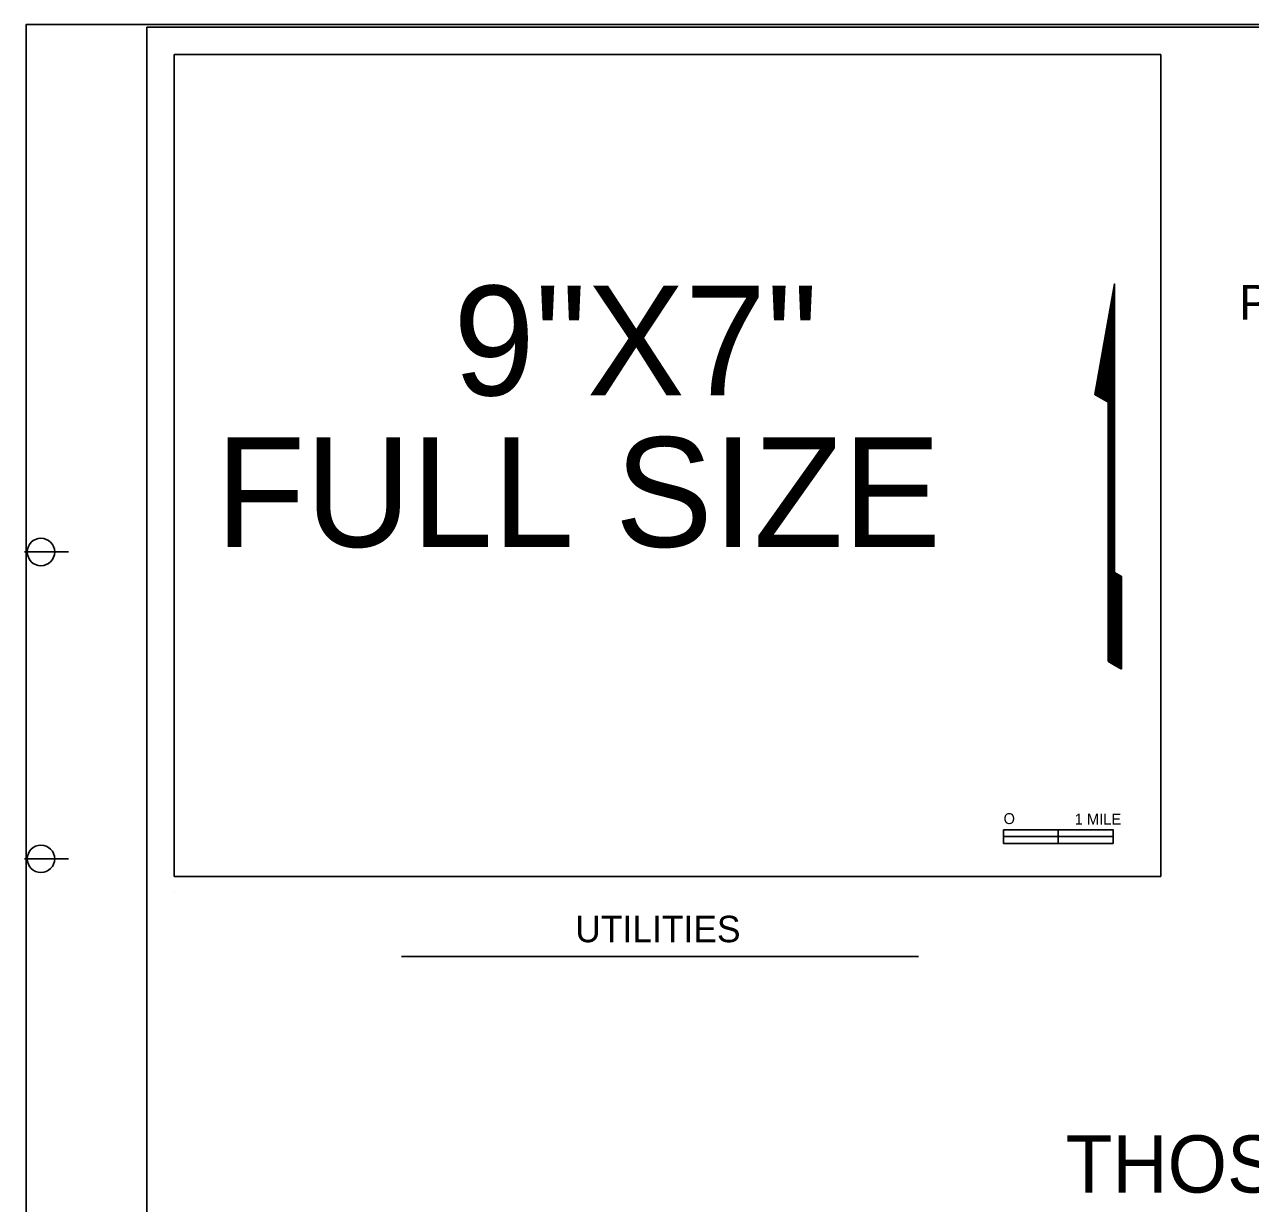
# Model space of a CAD drawing. Extents: x -2430 to 5747, y -3768 to 262.
# Drawn here: x 3366.908 to 3370.032, y -3764.79 to -3761.784 of the extents above; entities that cross this region are included whole.
import ezdxf

# ---------------------------------------------------------------- set-up
doc = ezdxf.new("R2010")
doc.units = 0
for name, color, linetype in [('BORDERS SHEET', 7, 'Continuous'), ('CLIP BOUNDARY', 7, 'Continuous'), ('PRINT BORDER', 7, 'Continuous'), ('STRUCTURES TEXT', 7, 'Continuous')]:
    doc.layers.add(name, color=color, linetype=linetype)

msp = doc.modelspace()

# ---------------------------------------------------------------- linework, layer by layer
at = {"layer": 'BORDERS SHEET'}
for p, q in [((3366.9121, -3761.7843), (3366.9121, -3761.7843)), ((3376.1724, -3761.7913), (3367.2194, -3761.7913)), ((3367.2194, -3761.7913), (3367.2194, -3761.7913)), ((3367.2194, -3761.7913), (3367.2194, -3767.5819)), ((3369.8039, -3761.8611), (3367.2893, -3761.8611)), ((3367.2893, -3761.8611), (3367.2893, -3763.9566)), ((3369.8039, -3761.8611), (3369.8039, -3763.9566)), ((3367.0198, -3763.1289), (3366.908, -3763.1289)), ((3367.0198, -3763.9113), (3366.908, -3763.9113)), ((3369.8039, -3763.9566), (3367.2893, -3763.9566)), ((3367.2893, -3763.9951), (3367.2893, -3763.9951)), ((3367.8685, -3764.1598), (3369.1864, -3764.1598))]:
    msp.add_line(p, q, dxfattribs=at)
for points in [[(3369.6697, -3763.4077), (3369.6697, -3762.7473), (3369.636, -3762.7278), (3369.686, -3762.4455), (3369.686, -3763.1811), (3369.7035, -3763.1912), (3369.7035, -3763.4271), (3369.6706, -3763.4081), (3369.6706, -3762.7468), (3369.6369, -3762.7274), (3369.6851, -3762.4547), (3369.6851, -3763.1815), (3369.7027, -3763.1917), (3369.7027, -3763.4266), (3369.6714, -3763.4086), (3369.6714, -3762.7464), (3369.6378, -3762.727), (3369.6843, -3762.464), (3369.6843, -3763.1821), (3369.7018, -3763.1922), (3369.7018, -3763.4262), (3369.6722, -3763.409), (3369.6722, -3762.7459), (3369.6388, -3762.7266), (3369.6835, -3762.4731), (3369.6835, -3763.1825), (3369.701, -3763.1926), (3369.701, -3763.4257), (3369.673, -3763.4095), (3369.673, -3762.7455), (3369.6396, -3762.7261), (3369.6828, -3762.4824), (3369.6828, -3763.183), (3369.7003, -3763.1931), (3369.7003, -3763.4253), (3369.6739, -3763.41), (3369.6739, -3762.7449), (3369.6405, -3762.7258), (3369.6819, -3762.4916), (3369.6819, -3763.1835), (3369.6994, -3763.1935), (3369.6994, -3763.4248), (3369.6746, -3763.4105), (3369.6746, -3762.7445), (3369.6413, -3762.7253), (3369.6811, -3762.5008), (3369.6811, -3763.1839), (3369.6986, -3763.194), (3369.6986, -3763.4244), (3369.6754, -3763.4109), (3369.6754, -3762.744), (3369.6422, -3762.7249), (3369.6803, -3762.5101), (3369.6803, -3763.1844), (3369.6978, -3763.1945), (3369.6978, -3763.4239), (3369.6763, -3763.4113), (3369.6763, -3762.7435), (3369.6433, -3762.7245), (3369.6795, -3762.5192), (3369.6795, -3763.1848), (3369.6971, -3763.195), (3369.6971, -3763.4234), (3369.6771, -3763.4119), (3369.6771, -3762.7431), (3369.6441, -3762.724), (3369.6786, -3762.5285), (3369.6786, -3763.1853), (3369.6961, -3763.1955), (3369.6961, -3763.4229), (3369.6778, -3763.4123), (3369.6778, -3762.7426), (3369.645, -3762.7237), (3369.6778, -3762.5377), (3369.6778, -3762.7426), (3369.6457, -3762.7241), (3369.6771, -3762.5469), (3369.6771, -3762.7422), (3369.6465, -3762.7245), (3369.6763, -3762.5562), (3369.6763, -3762.7417), (3369.6472, -3762.7249), (3369.6754, -3762.5653), (3369.6754, -3762.7413), (3369.6479, -3762.7254), (3369.6746, -3762.5745), (3369.6746, -3762.7408), (3369.6487, -3762.7259), (3369.6739, -3762.5838), (3369.6739, -3762.7402), (3369.6495, -3762.7262), (3369.673, -3762.5929), (3369.673, -3762.7399), (3369.6502, -3762.7267), (3369.6722, -3762.6022), (3369.6722, -3762.7394), (3369.651, -3762.7271), (3369.6714, -3762.6115), (3369.6714, -3762.739), (3369.6517, -3762.7275), (3369.6706, -3762.6206)], [(3369.6706, -3762.6206), (3369.6706, -3762.7384), (3369.6524, -3762.728), (3369.6697, -3762.6299), (3369.6697, -3762.738), (3369.6532, -3762.7283), (3369.669, -3762.6391), (3369.669, -3762.7375), (3369.654, -3762.7288), (3369.6682, -3762.6483), (3369.6682, -3762.737), (3369.6546, -3762.7292), (3369.6674, -3762.6575), (3369.6674, -3762.7366), (3369.6554, -3762.7297), (3369.6665, -3762.6667), (3369.6665, -3762.7361), (3369.6561, -3762.7301), (3369.6657, -3762.676), (3369.6657, -3762.7357), (3369.6569, -3762.7305), (3369.6649, -3762.6852), (3369.6649, -3762.7352), (3369.6576, -3762.731), (3369.6642, -3762.6944), (3369.6642, -3762.7347), (3369.6584, -3762.7314), (3369.6633, -3762.7036), (3369.6633, -3762.7342), (3369.6591, -3762.7318), (3369.6625, -3762.7128), (3369.6625, -3762.7337), (3369.6598, -3762.7323), (3369.6617, -3762.7221), (3369.6617, -3762.7333), (3369.6606, -3762.7326), (3369.6609, -3762.7313), (3369.6609, -3762.7328), (3369.6778, -3762.7426), (3369.6778, -3763.1857), (3369.6954, -3763.1959), (3369.6954, -3763.4224), (3369.6786, -3763.4128), (3369.6786, -3763.1872), (3369.6946, -3763.1964), (3369.6946, -3763.422), (3369.6795, -3763.4133), (3369.6795, -3763.1886), (3369.6938, -3763.1968), (3369.6938, -3763.4215), (3369.6803, -3763.4137), (3369.6803, -3763.19), (3369.6929, -3763.1973), (3369.6929, -3763.4211), (3369.6811, -3763.4142), (3369.6811, -3763.1913), (3369.6921, -3763.1978), (3369.6921, -3763.4206), (3369.6819, -3763.4146), (3369.6819, -3763.1928), (3369.6914, -3763.1982), (3369.6914, -3763.4201), (3369.6828, -3763.4151), (3369.6828, -3763.1942), (3369.6906, -3763.1987), (3369.6906, -3763.4197), (3369.6835, -3763.4156), (3369.6835, -3763.1956), (3369.6897, -3763.1991), (3369.6897, -3763.4192), (3369.6843, -3763.4161), (3369.6843, -3763.197), (3369.6889, -3763.1997), (3369.6889, -3763.4187), (3369.6851, -3763.4166), (3369.6851, -3763.1984), (3369.6881, -3763.2), (3369.6881, -3763.4182), (3369.686, -3763.417), (3369.686, -3763.1998), (3369.6873, -3763.2005), (3369.6873, -3763.4178), (3369.6866, -3763.4174), (3369.6866, -3763.2001)], [(3369.403, -3763.8371), (3369.6824, -3763.8371), (3369.6824, -3763.872), (3369.403, -3763.872), (3369.403, -3763.8371)]]:
    msp.add_lwpolyline(points, dxfattribs=at)
for points in [[(3369.403, -3763.8371), (3369.5427, -3763.8371), (3369.5427, -3763.8546), (3369.403, -3763.8546)], [(3369.5427, -3763.8546), (3369.6824, -3763.8546), (3369.6824, -3763.872), (3369.5427, -3763.872)]]:
    msp.add_lwpolyline(points, close=True, dxfattribs=at)
for centre in [(3366.95, -3763.129), (3366.95, -3763.9113)]:
    msp.add_circle(centre, 0.0349, dxfattribs=at)
at = {"layer": 'PRINT BORDER'}
msp.add_lwpolyline([(3376.2254, -3767.6517), (3366.9121, -3767.6517), (3366.9121, -3761.7843), (3376.2254, -3761.7843)], close=True, dxfattribs=at)

# ---------------------------------------------------------------- texts
at = {"layer": 'BORDERS SHEET'}
for s, height, p in [('PLANS FOR CONSTRUCTION/RIGHT OF WAY PLANS', 0.088067, (3370.0037, -3762.5365)), ('O', 0.0279, (3369.4032, -3763.8226)), ('1 MILE', 0.02794, (3369.5845, -3763.824)), ('UTILITIES', 0.0675, (3368.3116, -3764.1238))]:
    msp.add_text(s, height=height, dxfattribs=at).set_placement(p)
at = {"layer": 'CLIP BOUNDARY'}
for s, p in [('9"X7" ', (3368.0008, -3762.7297)), ('FULL SIZE', (3367.3955, -3763.1159))]:
    msp.add_text(s, height=0.2794, dxfattribs=at).set_placement(p)
at = {"layer": 'STRUCTURES TEXT'}
msp.add_text('THOSE ITEMS IN YELLOW MUST BE', height=0.145833, dxfattribs=at).set_placement((3369.5611, -3764.762))

doc.saveas('drawing.dxf')
